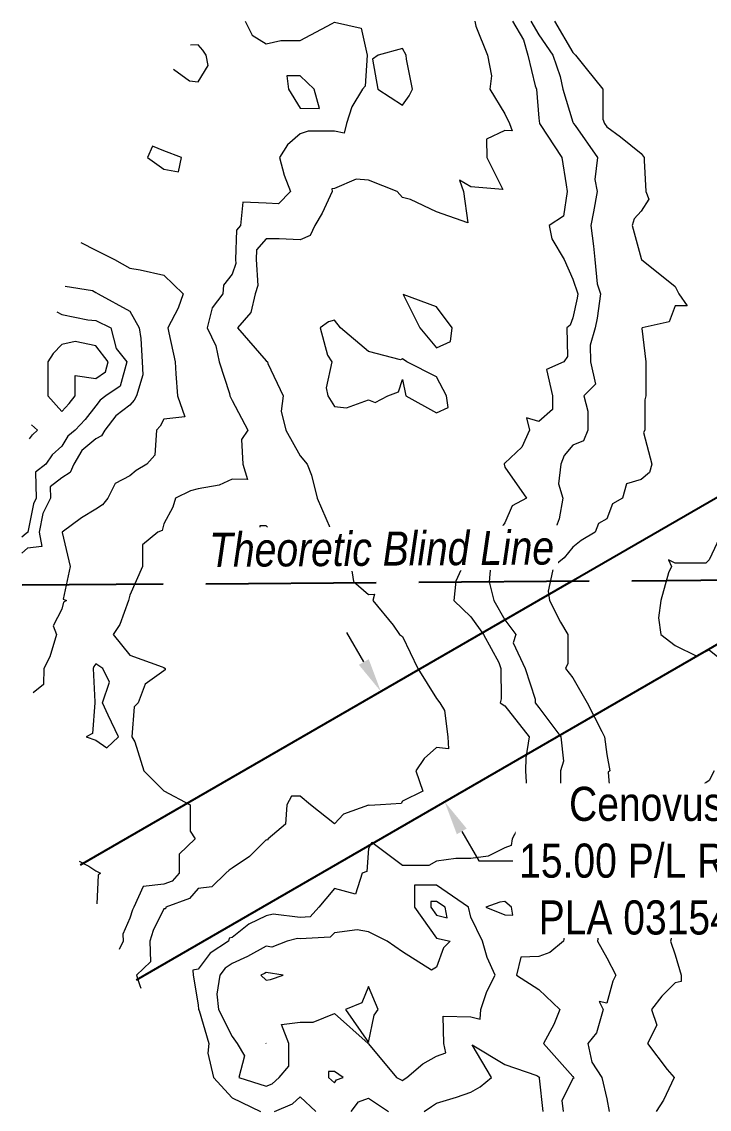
# Model space of a CAD drawing. Extents: x 528314 to 531043, y 6043383 to 6045203.
# Drawn here: x 528758.3 to 528960, y 6043902.1 to 6044221.2 of the extents above; entities that cross this region are included whole.
import ezdxf

# ---------------------------------------------------------------- set-up
doc = ezdxf.new("R2010")
doc.units = 0
doc.header["$LTSCALE"] = 5
doc.header["$PDSIZE"] = 0.5
doc.linetypes.add('foc-UNSURVEYED', pattern=[12.5, 10, -2.5])
doc.layers.get('Defpoints').update_dxf_attribs({"color": 9})
doc.layers.add('C-TOPO-MAJR', color=7, linetype='Continuous', lineweight=15, true_color=0xd3aa5f)
doc.layers.add('C-TOPO-MINR', color=7, linetype='Continuous', lineweight=13, true_color=0xe9d5af)
doc.layers.add('F-AR-T', color=190, linetype='Continuous', lineweight=9)
doc.layers.add('F-RW', color=190, linetype='Continuous')
doc.layers.add('L-USEC', color=7, linetype='foc-UNSURVEYED')
doc.styles.add('80CG', font='ARIALN.TTF', dxfattribs={"height": 10})
doc.styles.add('80LS', font='ARIALNI.TTF', dxfattribs={"height": 10})
doc.dimstyles.new('Compass 5 000', dxfattribs={"dimscale": 5, "dimtxt": 9, "dimasz": 2, "dimexe": 0.2, "dimexo": 0.0625, "dimgap": 0.5, "dimtad": 0, "dimtih": 1, "dimtoh": 1, "dimzin": 0, "dimdsep": 46, "dimtxsty": '80CG', "dimcen": 0.1, "dimse1": 1, "dimse2": 1, "dimclrd": 256, "dimclrt": 256, "dimaunit": 1, "dimadec": 4, "dimazin": 0, "dimtfac": 0.06, "dimtofl": 0, "dimtmove": 0, "dimatfit": 1, "dimfxl": 0.2, "dimtolj": 1, "dimtzin": 0, "dimlwd": -1, "dimarcsym": 0})

# ---------------------------------------------------------------- blocks, each defined once
blk = doc.blocks.new('*D468')
at = {"layer": 'Defpoints', "color": 0, "transparency": 16777216}
for p in [(528884.05, 6044036.47), (528902.77, 6044004.09), (528882.36, 6043992.28)]:
    blk.add_point(p, dxfattribs=at)
at = {"layer": 'F-AR-T', "transparency": 16777216}
for p, q in [((528858.63, 6044033.33), (528853.62, 6044041.99)), ((528887.36, 6043983.63), (528892.37, 6043974.97)), ((528892.37, 6043974.97), (528902.37, 6043974.97))]:
    blk.add_line(p, q, dxfattribs=at)
for points in [[(528860.07, 6044034.16), (528857.18, 6044032.5), (528863.63, 6044024.67)], [(528888.81, 6043984.46), (528885.92, 6043982.79), (528882.36, 6043992.28)]]:
    blk.add_solid(points, dxfattribs=at)
at = {"layer": 'F-AR-T', "transparency": 16777216, "insert": (528941.45, 6043974.97), "char_height": 10, "attachment_point": 5, "style": '80CG', "bg_fill": 3, "box_fill_scale": 1.1, "bg_fill_color": 256, "bg_fill_true_color": 13158600, "bg_fill_transparency": 0}
blk.add_mtext('\\A1;Cenovus\\P15.00 P/L R/W\\PPLA 031543', dxfattribs=at)

msp = doc.modelspace()

# ---------------------------------------------------------------- linework, layer by layer
at = {"layer": 'C-TOPO-MAJR', "linetype": 'Continuous', "lineweight": 15, "elevation": 2050, "flags": 128}
msp.add_lwpolyline([(528823.821, 6044221.393), (528825.862, 6044217.279), (528829.977, 6044214.713), (528834.292, 6044215.708), (528839.977, 6044215.708), (528849.298, 6044220.714), (528849.977, 6044221.044), (528857.874, 6044219.29), (528859.627, 6044211.393), (528859.058, 6044202.312), (528858.218, 6044201.393), (528855.127, 6044196.243), (528853.512, 6044191.393), (528852.868, 6044188.502), (528849.977, 6044189.122), (528842.318, 6044189.052), (528839.977, 6044188.267), (528836.261, 6044185.109), (528833.913, 6044181.393), (528835.226, 6044176.144), (528837.127, 6044171.393), (528833.555, 6044167.815), (528829.977, 6044167.985), (528823.083, 6044168.287), (528822.419, 6044161.393), (528821.279, 6044160.091), (528821.018, 6044151.393), (528821.098, 6044150.272), (528819.977, 6044147.095), (528817.431, 6044143.939), (528817.272, 6044141.393), (528814.111, 6044137.259), (528812.644, 6044131.393), (528815.243, 6044126.127), (528816.14, 6044121.393), (528819.223, 6044112.147), (528819.291, 6044111.393), (528819.977, 6044110.065), (528824.635, 6044101.393), (528822.779, 6044098.591), (528823.165, 6044091.393), (528824.45, 6044086.92), (528819.977, 6044086.958), (528816.138, 6044085.232), (528809.977, 6044084.102), (528807.809, 6044083.561), (528803.36, 6044081.393), (528802.581, 6044078.789), (528799.977, 6044073.845), (528799.411, 6044071.959), (528798.138, 6044071.393), (528793.647, 6044067.723), (528793.72, 6044061.393), (528789.977, 6044052.972), (528789.591, 6044051.393), (528787.009, 6044044.361), (528785.058, 6044041.393), (528789.977, 6044035.36), (528799.458, 6044031.912), (528799.977, 6044031.696), (528800.343, 6044031.393), (528800.314, 6044031.056), (528799.977, 6044030.75), (528794.502, 6044026.868), (528792.435, 6044021.393), (528791.206, 6044020.164), (528790.533, 6044011.393), (528791.475, 6044009.895), (528794.114, 6044001.393), (528799.977, 6043995.53), (528807.698, 6043991.393), (528807.705, 6043983.665), (528809.149, 6043981.393), (528804.409, 6043976.961), (528804.409, 6043971.393), (528802.37, 6043969), (528799.977, 6043968.122), (528793.881, 6043967.489), (528791.153, 6043961.393), (528790.761, 6043960.609), (528789.977, 6043958.159), (528787.889, 6043953.481), (528787.967, 6043951.393), (528786.849, 6043948.928)], dxfattribs=at)
msp.add_lwpolyline([(528823.821, 6044221.393), (528825.862, 6044217.279), (528829.977, 6044214.713), (528834.292, 6044215.708), (528839.977, 6044215.708), (528849.298, 6044220.714), (528849.977, 6044221.044), (528857.874, 6044219.29), (528859.627, 6044211.393), (528859.058, 6044202.312), (528858.218, 6044201.393), (528855.127, 6044196.243), (528853.512, 6044191.393), (528852.868, 6044188.502), (528849.977, 6044189.122), (528842.318, 6044189.052), (528839.977, 6044188.267), (528836.261, 6044185.109), (528833.913, 6044181.393), (528835.226, 6044176.144), (528837.127, 6044171.393), (528833.555, 6044167.815), (528829.977, 6044167.985), (528823.083, 6044168.287), (528822.419, 6044161.393), (528821.279, 6044160.091), (528821.018, 6044151.393), (528821.098, 6044150.272), (528819.977, 6044147.095), (528817.431, 6044143.939), (528817.272, 6044141.393), (528814.111, 6044137.259), (528812.644, 6044131.393), (528815.243, 6044126.127), (528816.14, 6044121.393), (528819.223, 6044112.147), (528819.291, 6044111.393), (528819.977, 6044110.065), (528824.635, 6044101.393), (528822.779, 6044098.591), (528823.165, 6044091.393), (528824.45, 6044086.92), (528819.977, 6044086.958), (528816.138, 6044085.232), (528809.977, 6044084.102), (528807.809, 6044083.561), (528803.36, 6044081.393), (528802.581, 6044078.789), (528799.977, 6044073.845), (528799.411, 6044071.959), (528798.138, 6044071.393), (528793.647, 6044067.723), (528793.72, 6044061.393), (528789.977, 6044052.972), (528789.591, 6044051.393), (528787.009, 6044044.361), (528785.058, 6044041.393), (528789.977, 6044035.36), (528799.458, 6044031.912), (528799.977, 6044031.696), (528800.343, 6044031.393), (528800.314, 6044031.056), (528799.977, 6044030.75), (528794.502, 6044026.868), (528792.435, 6044021.393), (528791.206, 6044020.164), (528790.533, 6044011.393), (528791.475, 6044009.895), (528794.114, 6044001.393), (528799.977, 6043995.53), (528807.698, 6043991.393), (528807.705, 6043983.665), (528809.149, 6043981.393), (528804.409, 6043976.961), (528804.409, 6043971.393), (528802.37, 6043969), (528799.977, 6043968.122), (528793.881, 6043967.489), (528791.153, 6043961.393), (528790.761, 6043960.609), (528789.977, 6043958.159), (528787.889, 6043953.481), (528787.967, 6043951.393), (528786.849, 6043948.928)], dxfattribs=at)
for points in [[(528871.08, 6044211.393), (528869.977, 6044213.325), (528862.87, 6044211.393), (528861.165, 6044210.205), (528862.714, 6044201.393), (528869.977, 6044196.732), (528871.919, 6044199.451), (528872.891, 6044201.393), (528871.175, 6044210.195), (528871.08, 6044211.393)], [(528871.08, 6044211.393), (528869.977, 6044213.325), (528862.87, 6044211.393), (528861.165, 6044210.205), (528862.714, 6044201.393), (528869.977, 6044196.732), (528871.919, 6044199.451), (528872.891, 6044201.393), (528871.175, 6044210.195), (528871.08, 6044211.393)], [(528844.016, 6044201.393), (528839.977, 6044205.322), (528836.048, 6044205.322), (528836.486, 6044201.393), (528839.977, 6044195.807), (528845.66, 6044195.71), (528844.016, 6044201.393)], [(528844.016, 6044201.393), (528839.977, 6044205.322), (528836.048, 6044205.322), (528836.486, 6044201.393), (528839.977, 6044195.807), (528845.66, 6044195.71), (528844.016, 6044201.393)], [(528804.24, 6044177.13), (528805.161, 6044181.393), (528799.977, 6044183.359), (528796.649, 6044184.721), (528795.175, 6044181.393), (528799.977, 6044177.963), (528804.24, 6044177.13)], [(528804.24, 6044177.13), (528805.161, 6044181.393), (528799.977, 6044183.359), (528796.649, 6044184.721), (528795.175, 6044181.393), (528799.977, 6044177.963), (528804.24, 6044177.13)], [(528831.232, 6044070.138), (528831.661, 6044071.393), (528829.977, 6044073.265), (528828.128, 6044073.242), (528827.901, 6044071.393), (528829.977, 6044068.77), (528831.232, 6044070.138)], [(528831.232, 6044070.138), (528831.661, 6044071.393), (528829.977, 6044073.265), (528828.128, 6044073.242), (528827.901, 6044071.393), (528829.977, 6044068.77), (528831.232, 6044070.138)], [(528782.05, 6044031.393), (528779.977, 6044032.82), (528779.376, 6044031.994), (528779.216, 6044031.393), (528779.686, 6044021.684), (528779.68, 6044021.393), (528779.033, 6044012.337), (528777.146, 6044011.393), (528779.977, 6044010.406), (528783.261, 6044008.109), (528786.596, 6044011.393), (528783.623, 6044017.747), (528781.92, 6044021.393), (528783.964, 6044027.406), (528782.05, 6044031.393)], [(528782.05, 6044031.393), (528779.977, 6044032.82), (528779.376, 6044031.994), (528779.216, 6044031.393), (528779.686, 6044021.684), (528779.68, 6044021.393), (528779.033, 6044012.337), (528777.146, 6044011.393), (528779.977, 6044010.406), (528783.261, 6044008.109), (528786.596, 6044011.393), (528783.623, 6044017.747), (528781.92, 6044021.393), (528783.964, 6044027.406), (528782.05, 6044031.393)]]:
    msp.add_lwpolyline(points, close=True, dxfattribs=at)
at = {"layer": 'C-TOPO-MINR', "linetype": 'Continuous', "lineweight": 13, "flags": 128}
for points, elevation in [([(528891.219, 6044221.393), (528891.467, 6044219.903), (528894.871, 6044211.393), (528896.059, 6044205.311), (528895.599, 6044201.393), (528899.977, 6044194.23), (528901.335, 6044191.393), (528902.156, 6044189.214), (528899.977, 6044189.281), (528894.625, 6044186.745), (528894.68, 6044181.393), (528899.385, 6044171.985), (528889.977, 6044172.77), (528886.657, 6044174.713), (528887.906, 6044171.393), (528889.152, 6044162.218), (528879.977, 6044165.391), (528872.371, 6044168.999), (528869.977, 6044169.634), (528868.424, 6044171.393), (528859.977, 6044174.673), (528856.369, 6044175.001), (528849.977, 6044172.262), (528849.234, 6044172.136), (528849.315, 6044171.393), (528846.384, 6044164.986), (528844.248, 6044161.393), (528842.869, 6044158.501), (528839.977, 6044157.175), (528833.834, 6044157.536), (528829.977, 6044157.536), (528827.111, 6044154.259), (528827.025, 6044151.393), (528827.565, 6044143.805), (528826.714, 6044141.393), (528825.504, 6044135.866), (528821.592, 6044131.393), (528829.977, 6044121.742), (528830.352, 6044121.393), (528830.477, 6044120.893), (528834.946, 6044111.393), (528834.402, 6044106.968), (528835.718, 6044101.393), (528839.977, 6044093.788), (528842.007, 6044091.393), (528843.246, 6044088.124), (528844.897, 6044081.393), (528848.788, 6044072.582), (528849.26, 6044071.393), (528849.977, 6044070.158), (528854.898, 6044061.393), (528855.576, 6044056.993), (528859.977, 6044053.142), (528861.775, 6044053.192), (528861.275, 6044051.393), (528867.268, 6044044.102), (528869.113, 6044041.393), (528869.977, 6044040.815), (528874.44, 6044031.393), (528879.977, 6044022.619), (528880.929, 6044021.393), (528882.26, 6044019.11), (528883.296, 6044011.393), (528883.48, 6044007.89), (528879.977, 6044008.274), (528876.327, 6044005.043), (528873.931, 6044001.393), (528875.911, 6043995.459), (528869.977, 6043992.495), (528869.564, 6043991.806), (528863.501, 6043991.393), (528860.181, 6043991.189), (528859.977, 6043991.273), (528852.662, 6043988.708), (528849.977, 6043985.805), (528842.996, 6043991.393), (528839.977, 6043994.003), (528837.367, 6043994.003), (528836.062, 6043991.393), (528835.621, 6043985.749), (528830.584, 6043981.393), (528830.28, 6043981.09), (528829.977, 6043981.172), (528825.065, 6043976.305), (528819.977, 6043972.819), (528819.094, 6043972.276), (528818.123, 6043971.393), (528814.022, 6043967.348), (528809.977, 6043966.903), (528807.442, 6043963.928), (528800.532, 6043961.393), (528800.444, 6043960.926), (528799.977, 6043960.859), (528796.821, 6043954.549), (528795.811, 6043951.393), (528796, 6043945.37), (528791.952, 6043941.393), (528792.94, 6043938.43), (528793.162, 6043937.616)], 2051), ([(528902.243, 6044221.393), (528905.481, 6044215.889), (528906.742, 6044211.393), (528908.928, 6044202.442), (528909.323, 6044201.393), (528909.977, 6044192.924), (528910.13, 6044191.393), (528910.329, 6044191.041), (528916.747, 6044181.393), (528917.98, 6044173.39), (528918.287, 6044171.393), (528917.178, 6044164.192), (528912.982, 6044161.393), (528913.836, 6044157.534), (528917.367, 6044151.393), (528919.977, 6044145.653), (528921.397, 6044141.393), (528921.23, 6044140.14), (528919.977, 6044134.291), (528919.186, 6044132.184), (528918.238, 6044131.393), (528918.376, 6044122.994), (528917.354, 6044121.393), (528912.19, 6044119.18), (528913.987, 6044111.393), (528913.987, 6044107.383), (528909.977, 6044103.947), (528906.396, 6044104.974), (528907.288, 6044101.393), (528904.996, 6044096.374), (528899.977, 6044091.667), (528899.825, 6044091.545), (528899.825, 6044091.393), (528899.977, 6044090.523), (528906.331, 6044081.393), (528902.174, 6044079.196), (528899.977, 6044074.215), (528898.849, 6044072.521), (528894.343, 6044071.393), (528890.268, 6044071.102), (528889.977, 6044070.302), (528888.003, 6044063.367), (528887.628, 6044061.393), (528885.619, 6044057.035), (528885.006, 6044051.393), (528889.977, 6044046.594), (528893.782, 6044041.393), (528898.223, 6044033.147), (528898.808, 6044031.393), (528898.892, 6044022.478), (528898.596, 6044021.393), (528899.977, 6044020.427), (528907.17, 6044011.393), (528906.183, 6044005.187), (528906.017, 6044001.393), (528906.482, 6043994.888), (528905.428, 6043991.393), (528904.867, 6043986.503), (528902.155, 6043981.393), (528901.892, 6043979.478), (528899.977, 6043978.763), (528895.064, 6043976.306), (528889.977, 6043975.67), (528885.669, 6043975.701), (528879.977, 6043974.936), (528877.722, 6043973.648), (528869.977, 6043973.648), (528860.996, 6043980.374), (528859.977, 6043978.574), (528859.499, 6043971.871), (528858.184, 6043971.393), (528856.203, 6043965.167), (528849.977, 6043966.879), (528847.52, 6043963.85), (528845.46, 6043961.393), (528842.853, 6043958.517), (528839.977, 6043958.368), (528832.006, 6043959.364), (528829.977, 6043958.81), (528824.929, 6043956.441), (528819.977, 6043952.498), (528819.073, 6043952.297), (528818.872, 6043951.393), (528813.498, 6043947.872), (528809.977, 6043943.167), (528808.45, 6043942.92), (528808.549, 6043941.393), (528809.977, 6043932.755), (528810.137, 6043931.393), (528810.296, 6043931.074), (528813.105, 6043921.393), (528812.865, 6043918.505), (528814.537, 6043911.393), (528819.977, 6043905.442), (528828.349, 6043901.393)], 2052), ([(528907.592, 6044221.393), (528909.977, 6044217.339), (528914.064, 6044211.393), (528916.272, 6044205.098), (528917.017, 6044201.393), (528919.977, 6044191.775), (528920.115, 6044191.393), (528920.626, 6044190.744), (528927.23, 6044181.393), (528926.423, 6044174.947), (528927.07, 6044171.393), (528925.979, 6044165.391), (528925.251, 6044161.393), (528925.975, 6044155.395), (528926.458, 6044151.393), (528927.107, 6044144.263), (528928.064, 6044141.393), (528927.112, 6044134.258), (528926.498, 6044131.393), (528925.073, 6044126.297), (528925.095, 6044121.393), (528926.557, 6044114.813), (528923.137, 6044111.393), (528924.403, 6044106.967), (528924.403, 6044101.393), (528923.121, 6044098.249), (528919.977, 6044097.002), (528917.417, 6044093.953), (528916.445, 6044091.393), (528915.728, 6044085.642), (528917.035, 6044081.393), (528915.986, 6044075.384), (528914.436, 6044071.393), (528912.429, 6044068.941), (528909.977, 6044066.934), (528906.053, 6044065.317), (528899.977, 6044064.654), (528896.934, 6044064.436), (528895.826, 6044061.393), (528895.412, 6044056.828), (528896.769, 6044051.393), (528899.977, 6044045.707), (528903.212, 6044041.393), (528902.404, 6044038.966), (528905.934, 6044031.393), (528908.908, 6044022.462), (528908.917, 6044021.393), (528909.977, 6044019.974), (528916.452, 6044011.393), (528917.172, 6044004.198), (528916.372, 6044001.393), (528916.372, 6043994.998), (528916.821, 6043991.393), (528918.893, 6043982.477), (528918.646, 6043981.393), (528914.311, 6043977.059), (528913.683, 6043971.393), (528919.977, 6043962.357), (528920.38, 6043961.393), (528920.408, 6043960.962), (528919.977, 6043958.37), (528917.652, 6043953.718), (528917.187, 6043951.393), (528913.253, 6043948.117), (528909.977, 6043946.887), (528904.671, 6043946.699), (528903.395, 6043941.393), (528909.977, 6043937.249), (528916.187, 6043931.393), (528914.412, 6043926.958), (528911.32, 6043921.393), (528919.977, 6043911.656), (528920.152, 6043911.393), (528920.207, 6043911.163), (528919.977, 6043910.985), (528916.715, 6043904.655), (528917.07, 6043901.393)], 2052.5), ([(528914.594, 6044221.393), (528919.977, 6044212.164), (528920.747, 6044211.393), (528923.862, 6044207.508), (528928.764, 6044201.393), (528928.764, 6044192.606), (528929.205, 6044191.393), (528929.977, 6044190.412), (528933.945, 6044187.425), (528939.977, 6044182.517), (528940.898, 6044181.393), (528940.837, 6044180.533), (528941.409, 6044171.393), (528942.268, 6044169.102), (528939.977, 6044165.666), (528937.968, 6044163.402), (528937.352, 6044161.393), (528939.977, 6044151.768), (528940.143, 6044151.393), (528949.977, 6044143.523), (528951.041, 6044141.393), (528953.525, 6044137.845), (528949.977, 6044137.845), (528948.218, 6044133.152), (528940.309, 6044131.393), (528940.166, 6044131.204), (528941.356, 6044121.393), (528941.356, 6044120.014), (528941.356, 6044111.393), (528941.08, 6044110.29), (528941.08, 6044101.393), (528940.723, 6044100.647), (528943.135, 6044091.393), (528942.406, 6044088.964), (528939.977, 6044086.88), (528935.717, 6044085.653), (528934.504, 6044081.393), (528931.637, 6044079.733), (528929.977, 6044075.37), (528927.442, 6044073.928), (528926.483, 6044071.393), (528922.418, 6044068.952), (528919.977, 6044067.055), (528917.428, 6044063.942), (528914.315, 6044061.393), (528912.696, 6044054.113), (528913.15, 6044051.393), (528916.375, 6044044.995), (528918.446, 6044041.393), (528918.446, 6044032.924), (528917.833, 6044031.393), (528919.977, 6044028.714), (528924.161, 6044021.393), (528928.456, 6044012.914), (528929.226, 6044011.393), (528929.977, 6044006.143), (528930.838, 6044001.393), (528930.357, 6044001.013), (528931.069, 6043991.393), (528930.995, 6043990.375), (528930.906, 6043981.393), (528931.573, 6043979.797), (528933.796, 6043971.393), (528932.958, 6043968.412), (528929.977, 6043966.427), (528924.943, 6043966.427), (528927.047, 6043961.393), (528927.55, 6043953.82), (528927.146, 6043951.393), (528929.977, 6043946.541), (528932.586, 6043941.393), (528931.706, 6043939.664), (528929.977, 6043933.193), (528927.646, 6043933.724), (528928.847, 6043931.393), (528926.877, 6043924.493), (528924.396, 6043921.393), (528925.498, 6043915.872), (528928.484, 6043911.393), (528929.977, 6043905.106), (528930.58, 6043901.393)], 2053), ([(528802.75, 6044207.315), (528807.516, 6044203.854), (528809.977, 6044203.62), (528812.962, 6044208.408), (528812.401, 6044211.393), (528811.403, 6044212.819), (528809.977, 6044214.424), (528807.803, 6044214.344)], 2049), ([(528775.592, 6044156.44), (528779.977, 6044154.132), (528785.487, 6044151.393), (528789.977, 6044148.91), (528792.99, 6044148.38), (528799.977, 6044146.834), (528805.618, 6044141.393), (528804.174, 6044137.196), (528801.166, 6044131.393), (528801.435, 6044129.935), (528803.296, 6044121.393), (528803.515, 6044117.855), (528803.916, 6044111.393), (528806.062, 6044105.308), (528799.977, 6044104.607), (528798.837, 6044102.533), (528797.833, 6044101.393), (528797.31, 6044094.06), (528794.976, 6044091.393), (528791.817, 6044089.553), (528789.977, 6044087.985), (528785.687, 6044085.683), (528783.478, 6044081.393), (528781.97, 6044079.4), (528779.977, 6044078.188), (528775.771, 6044075.599), (528770.161, 6044071.393), (528770.072, 6044071.298), (528772.468, 6044061.393), (528770.381, 6044051.797), (528771.432, 6044051.393), (528770.501, 6044050.869), (528769.977, 6044048.857), (528767.465, 6044043.905), (528768.409, 6044041.393), (528766.498, 6044034.872), (528764.707, 6044031.393), (528764.599, 6044026.771), (528761.602, 6044024.243)], 2049), ([(528770.959, 6044143.648), (528778.991, 6044142.379), (528779.977, 6044141.736), (528780.658, 6044141.393), (528789.977, 6044136.275), (528792.711, 6044131.393), (528793.157, 6044128.213), (528793.603, 6044121.393), (528793.768, 6044117.602), (528791.942, 6044111.393), (528791.245, 6044110.125), (528789.977, 6044108.686), (528785.84, 6044105.53), (528782.657, 6044101.393), (528781.684, 6044099.686), (528779.977, 6044098.859), (528775.933, 6044095.437), (528773.506, 6044091.393), (528772.483, 6044088.887), (528769.977, 6044087.36), (528766.603, 6044084.767), (528766.705, 6044081.393), (528764.458, 6044076.912), (528763.352, 6044071.393), (528764.122, 6044067.248), (528759.977, 6044066.741), (528758.257, 6044065.237)], 2048), ([(528768.596, 6044136.127), (528769.977, 6044135.338), (528777.683, 6044133.687), (528779.977, 6044133.497), (528784.413, 6044131.393), (528786.009, 6044125.361), (528789.075, 6044121.393), (528787.133, 6044114.237), (528782.904, 6044111.393), (528781.243, 6044110.127), (528779.977, 6044108.48), (528776.852, 6044104.518), (528773.882, 6044101.393), (528771.767, 6044099.603), (528769.977, 6044096.62), (528767.223, 6044094.147), (528765.311, 6044091.393), (528762.295, 6044089.075), (528762.527, 6044081.393), (528761.675, 6044079.695), (528760.011, 6044071.393), (528760.019, 6044071.351), (528759.977, 6044071.345), (528759.596, 6044071.012), (528758.305, 6044069.92)], 2047.5), ([(528760.559, 6044098.83), (528761.37, 6044100), (528762.922, 6044101.393), (528761.151, 6044102.913)], 2047), ([(528963.782, 6044071.393), (528959.977, 6044063.301), (528959.023, 6044062.347), (528949.977, 6044062.347), (528948.069, 6044063.301), (528948.917, 6044061.393), (528948.069, 6044059.486), (528945.759, 6044051.393), (528945.128, 6044046.242), (528945.744, 6044041.393), (528949.977, 6044038.219), (528956.328, 6044035.042), (528959.977, 6044036.87), (528963.009, 6044034.425)], 2054), ([(528961.439, 6044001.393), (528959.977, 6043998.596), (528955.776, 6043995.594), (528949.977, 6043991.453), (528949.949, 6043991.421), (528949.925, 6043991.393), (528948.842, 6043982.528), (528948.704, 6043981.393), (528946.325, 6043975.045), (528947.613, 6043971.393), (528948.523, 6043962.847), (528948.136, 6043961.393), (528948.877, 6043952.493), (528948.632, 6043951.393), (528949.977, 6043947.359), (528951.767, 6043941.393), (528951.762, 6043939.608), (528949.977, 6043939.164), (528946.086, 6043935.284), (528943.047, 6043931.393), (528944.582, 6043926.788), (528941.887, 6043921.393), (528947.611, 6043913.759), (528949.714, 6043911.393), (528946.588, 6043904.782), (528944.362, 6043901.393)], 2054), ([(528775.077, 6043974.866), (528777.93, 6043973.44), (528779.977, 6043972.076), (528781.373, 6043971.393), (528780.636, 6043970.734), (528780.307, 6043962.363)], 2049), ([(528876.327, 6043901.393), (528878.509, 6043902.861), (528879.977, 6043903.848), (528885.777, 6043905.593), (528889.977, 6043907.08), (528892.742, 6043908.628), (528896.138, 6043911.393), (528890.385, 6043920.985), (528899.977, 6043915.232), (528909.344, 6043912.026), (528909.977, 6043911.625), (528910.185, 6043911.393), (528910.114, 6043911.256), (528911.187, 6043901.393)], 2052), ([(528832.422, 6043901.393), (528837.727, 6043903.643), (528839.977, 6043905.688), (528844.564, 6043901.393)], 2052), ([(528854.93, 6043901.393), (528857.063, 6043904.307), (528859.977, 6043905.313), (528865.861, 6043901.393)], 2052)]:
    msp.add_lwpolyline(points, dxfattribs=dict(at, elevation=elevation))
for points, elevation in [([(528884.021, 6044127.349), (528884.529, 6044131.393), (528879.977, 6044137.506), (528870.192, 6044141.178), (528875.086, 6044131.393), (528879.977, 6044125.552), (528884.021, 6044127.349)], 2052), ([(528882.851, 6044111.393), (528879.977, 6044117.041), (528871.272, 6044121.393), (528869.977, 6044122.314), (528869.381, 6044121.989), (528859.977, 6044124.468), (528851.798, 6044131.393), (528849.977, 6044133.669), (528848.219, 6044133.151), (528845.8, 6044131.393), (528847.986, 6044123.384), (528849.282, 6044121.393), (528847.603, 6044113.767), (528848.109, 6044111.393), (528849.977, 6044108.288), (528853.499, 6044107.871), (528859.977, 6044110.239), (528861.922, 6044109.448), (528865.642, 6044111.393), (528868.803, 6044112.567), (528869.977, 6044116.216), (528870.942, 6044111.393), (528879.977, 6044106.444), (528883.354, 6044108.016), (528882.851, 6044111.393)], 2052), ([(528782.862, 6044118.508), (528783.646, 6044121.393), (528779.977, 6044126.141), (528773.962, 6044127.408), (528769.977, 6044126.544), (528767.504, 6044123.866), (528765.945, 6044121.393), (528765.945, 6044115.425), (528765.945, 6044111.393), (528769.977, 6044106.846), (528772.193, 6044109.177), (528773.94, 6044111.393), (528773.94, 6044117.43), (528779.977, 6044116.567), (528782.862, 6044118.508)], 2047), ([(528893.497, 6043951.393), (528889.977, 6043958.433), (528889.363, 6043961.393), (528879.977, 6043967.83), (528873.54, 6043967.83), (528873.508, 6043961.393), (528879.977, 6043952.337), (528883.991, 6043951.393), (528881.961, 6043949.409), (528879.977, 6043943.737), (528878.456, 6043942.914), (528869.977, 6043948.314), (528865.507, 6043951.393), (528859.977, 6043954.112), (528856.655, 6043954.715), (528849.977, 6043953.88), (528848.795, 6043952.576), (528839.977, 6043952.118), (528839.148, 6043952.222), (528836.111, 6043951.393), (528831.673, 6043949.697), (528829.977, 6043949.961), (528824.477, 6043946.893), (528819.977, 6043944.835), (528817.897, 6043943.473), (528816.341, 6043941.393), (528815.491, 6043935.879), (528816.019, 6043931.393), (528819.977, 6043923.459), (528821.465, 6043921.393), (528823.649, 6043917.721), (528821.975, 6043911.393), (528829.977, 6043908.834), (528831.774, 6043909.596), (528833.75, 6043911.393), (528836.656, 6043914.714), (528836.656, 6043921.393), (528834.433, 6043926.937), (528839.977, 6043927.629), (528843.754, 6043927.616), (528849.977, 6043930.224), (528859.885, 6043921.393), (528859.977, 6043921.241), (528868.257, 6043911.393), (528869.977, 6043910.568), (528870.47, 6043910.9), (528871.203, 6043911.393), (528875.988, 6043915.382), (528879.977, 6043917.662), (528882.718, 6043918.652), (528882.061, 6043921.393), (528881.946, 6043929.424), (528889.977, 6043929.242), (528892.798, 6043928.572), (528892.998, 6043931.393), (528894.743, 6043936.627), (528897.124, 6043941.393), (528894.782, 6043946.588), (528893.497, 6043951.393)], 2052.5), ([(528882.453, 6043961.393), (528879.977, 6043963.091), (528878.279, 6043963.091), (528878.27, 6043961.393), (528879.977, 6043959.004), (528883.1, 6043958.27), (528882.453, 6043961.393)], 2053), ([(528901.924, 6043961.393), (528899.977, 6043963.058), (528898.529, 6043962.841), (528894.413, 6043961.393), (528899.977, 6043959.166), (528902.338, 6043959.032), (528901.924, 6043961.393)], 2052.5), ([(528831.233, 6043940.137), (528835.003, 6043941.393), (528829.977, 6043942.175), (528829.475, 6043941.895), (528828.376, 6043941.393), (528829.977, 6043939.958), (528831.233, 6043940.137)], 2053), ([(528861.664, 6043929.706), (528862.788, 6043931.393), (528859.977, 6043938.111), (528858.059, 6043933.311), (528853.259, 6043931.393), (528859.977, 6043921.723), (528861.664, 6043929.706)], 2052.5), ([(528829.989, 6043921.381), (528829.989, 6043921.393), (528829.977, 6043921.425), (528829.919, 6043921.451), (528829.961, 6043921.393), (528829.977, 6043921.366), (528829.989, 6043921.381)], 2053), ([(528850.648, 6043910.722), (528852.593, 6043911.393), (528849.977, 6043913.138), (528848.24, 6043913.13), (528848.24, 6043911.393), (528849.977, 6043909.805), (528850.648, 6043910.722)], 2052.5)]:
    msp.add_lwpolyline(points, close=True, dxfattribs=dict(at, elevation=elevation))
at = {"layer": 'F-RW'}
msp.add_lwpolyline([(528775.5, 6043973.782), (528919.465, 6044056.93), (529057.369, 6044136.605), (529104.066, 6044163.579), (529285.492, 6044263.52), (529313.032, 6044241.265), (528791.805, 6043939.933)], dxfattribs=at)
at = {"layer": 'L-USEC'}
msp.add_line((529174.775, 6044058.763), (528758.425, 6044055.838), dxfattribs=at)

# ---------------------------------------------------------------- next in the draw order: texts
at = {"layer": 'L-USEC', "insert": (528813.211, 6044071.227), "char_height": 9.99482, "attachment_point": 1, "rotation": 0.40255, "style": '80LS', "bg_fill": 3, "box_fill_scale": 1.15, "bg_fill_color": 256, "bg_fill_true_color": 256, "bg_fill_transparency": 0}
msp.add_mtext_dynamic_manual_height_columns('Theoretic Blind Line', width=100.80492, gutter_width=49.974, heights=[0], dxfattribs=at)

# ---------------------------------------------------------------- next in the draw order: dimensions: what is measured, and where the dimension line sits
at = {"layer": 'F-AR-T'}
dim = msp.add_linear_dim(base=(528882.357, 6043992.283), p1=(528884.048, 6044036.474), p2=(528902.772, 6044004.086), angle=300.03306, text='Cenovus\\P15.00 P/L R/W\\PPLA 031543', dimstyle='Compass 5 000', override={"dimtfill": 1}, dxfattribs=at)
dim.commit()
dim.dimension.update_dxf_attribs({"geometry": '*D468', "text_midpoint": (528941.453, 6043974.969), "dimtype": 161})

doc.saveas('drawing.dxf')
